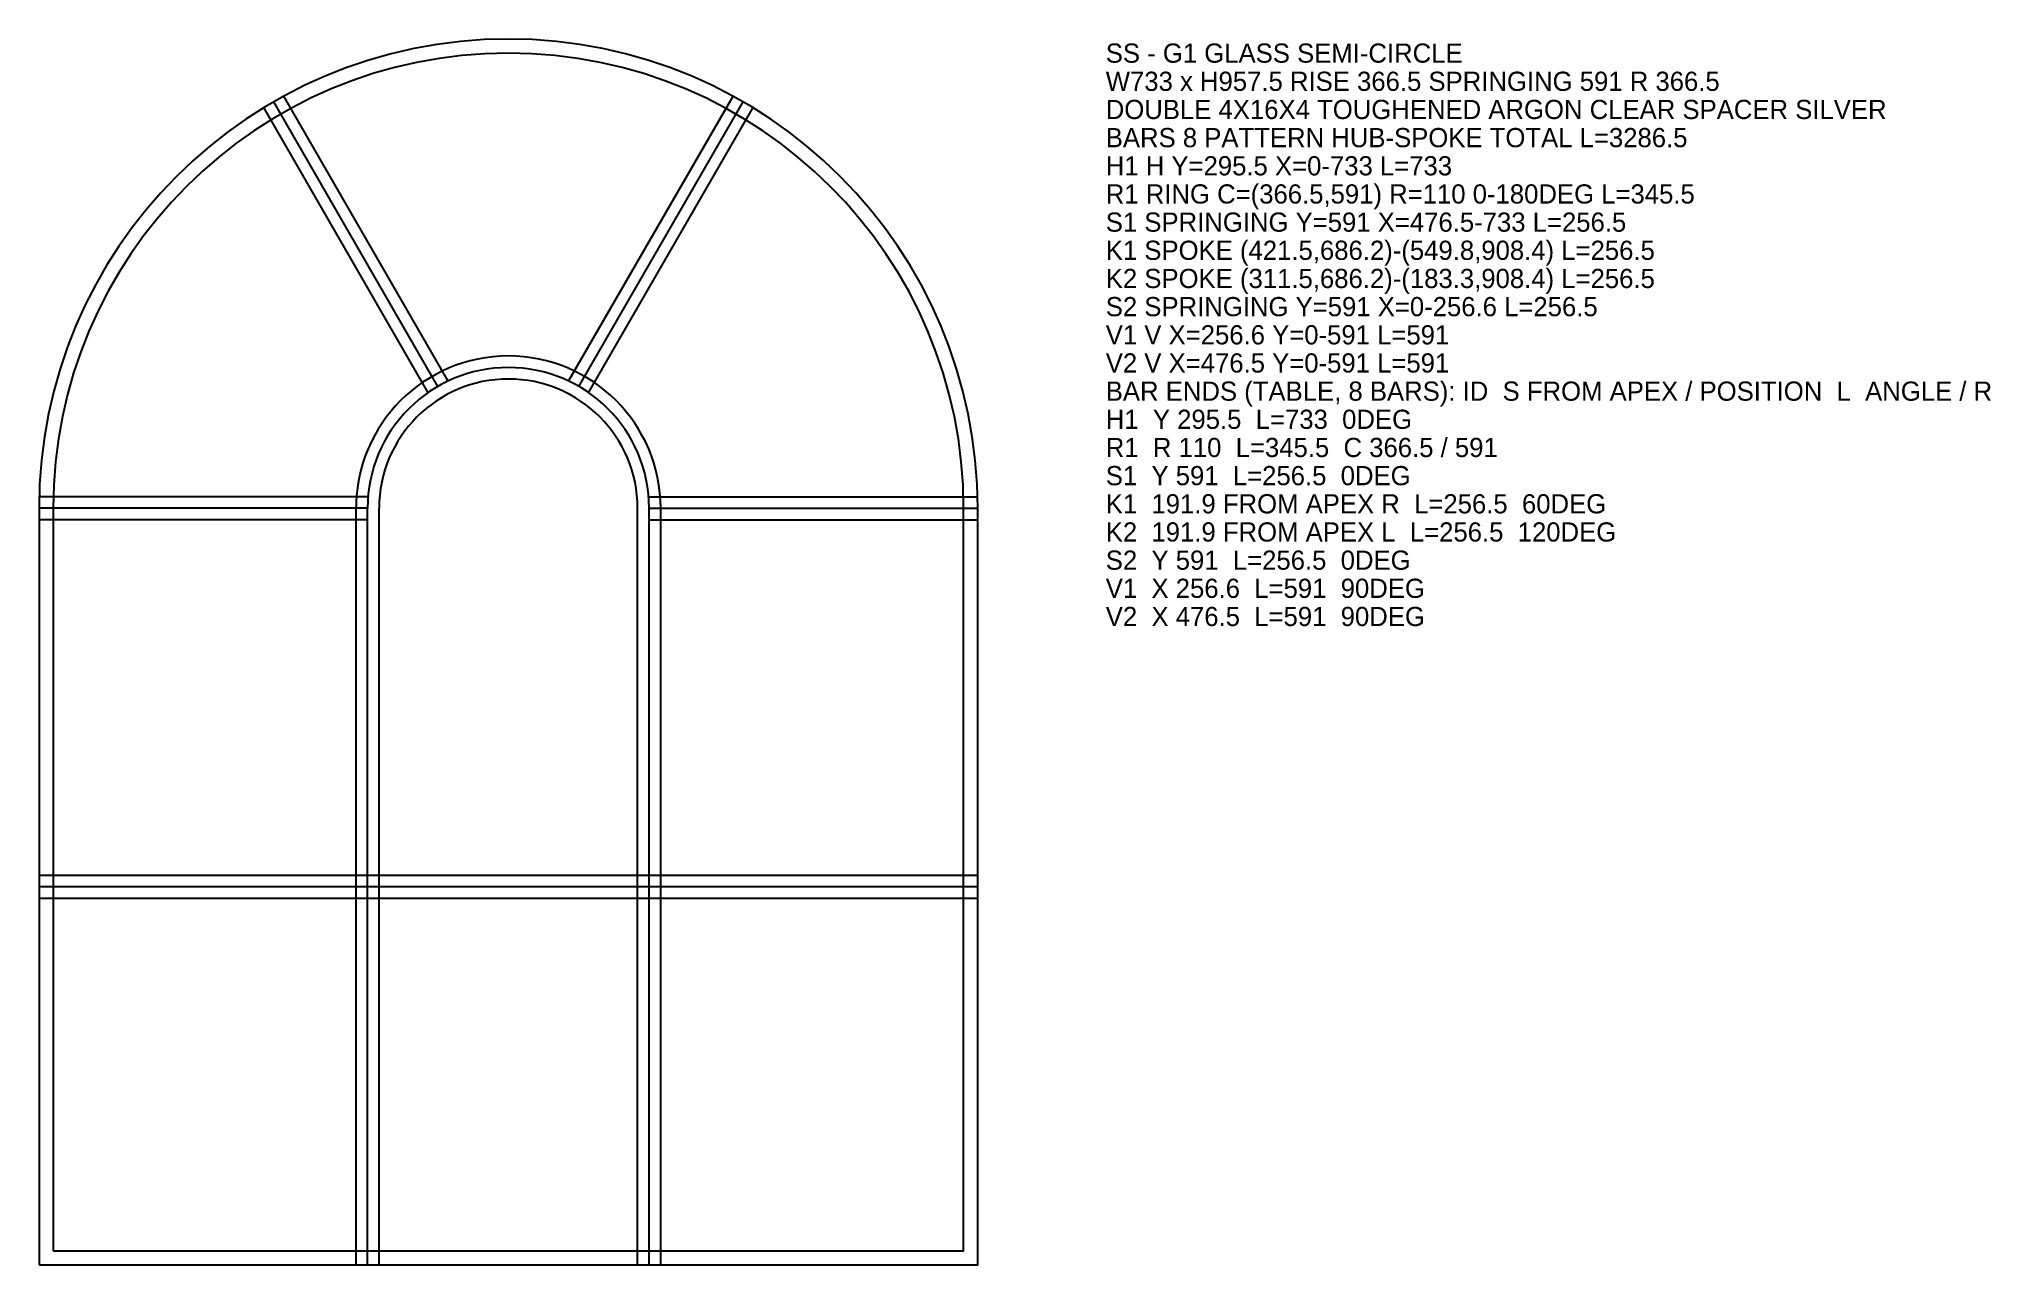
# Model space of a CAD drawing. Extents: x 0 to 1524, y 0 to 958.
import ezdxf

# ---------------------------------------------------------------- set-up
doc = ezdxf.new("R2010")
doc.units = 0
for name, color, linetype in [('GLASS_BAR_AXES', 4, 'CONTINUOUS'), ('GLASS_BARS', 3, 'CONTINUOUS'), ('GLASS_CONTOUR', 7, 'CONTINUOUS'), ('GLASS_EDGE', 8, 'CONTINUOUS'), ('GLASS_TEXT', 2, 'CONTINUOUS')]:
    doc.layers.add(name, color=color, linetype=linetype)

msp = doc.modelspace()

# ---------------------------------------------------------------- linework, layer by layer
at = {"layer": 'GLASS_BAR_AXES'}
for points in [[(311.525, 686.219493), (183.25, 908.39831)], [(421.475, 686.219493), (549.75, 908.39831)], [(256.55, 591), (0, 591)], [(256.55, 0), (256.55, 591)], [(476.45, 591), (733, 591)], [(476.45, 0), (476.45, 591)], [(0, 295.5), (733, 295.5)]]:
    msp.add_lwpolyline(points, dxfattribs=at)
msp.add_lwpolyline([(476.45, 591, 1), (256.55, 591)], format="xyb", dxfattribs=at)
at = {"layer": 'GLASS_BARS'}
for points in [[(303.730771, 681.719493), (175.455771, 903.89831)], [(319.319229, 690.719493), (191.044229, 912.89831)], [(413.680771, 690.719493), (541.955771, 912.89831)], [(429.269229, 681.719493), (557.544229, 903.89831)], [(256.55, 600), (0, 600)], [(476.45, 600), (733, 600)], [(256.55, 582), (0, 582)], [(247.55, 0), (247.55, 591)], [(265.55, 0), (265.55, 591)], [(467.45, 0), (467.45, 591)], [(476.45, 582), (733, 582)], [(485.45, 0), (485.45, 591)], [(0, 304.5), (733, 304.5)], [(0, 286.5), (733, 286.5)]]:
    msp.add_lwpolyline(points, dxfattribs=at)
for points in [[(485.45, 591, 1), (247.55, 591)], [(467.45, 591, 1), (265.55, 591)]]:
    msp.add_lwpolyline(points, format="xyb", dxfattribs=at)
at = {"layer": 'GLASS_CONTOUR'}
msp.add_lwpolyline([(0, 0), (733, 0), (733, 591, 1), (0, 591)], format="xyb", close=True, dxfattribs=at)
at = {"layer": 'GLASS_EDGE'}
msp.add_lwpolyline([(11, 11), (722, 11), (722, 591, 1), (11, 591)], format="xyb", close=True, dxfattribs=at)

# ---------------------------------------------------------------- texts
at = {"layer": 'GLASS_TEXT'}
for s, p in [('SS - G1 GLASS SEMI-CIRCLE', (833, 939)), ('W733 x H957.5 RISE 366.5 SPRINGING 591 R 366.5', (833, 917)), ('DOUBLE 4X16X4 TOUGHENED ARGON CLEAR SPACER SILVER', (833, 895)), ('BARS 8 PATTERN HUB-SPOKE TOTAL L=3286.5', (833, 873)), ('H1 H Y=295.5 X=0-733 L=733', (833, 851)), ('R1 RING C=(366.5,591) R=110 0-180DEG L=345.5', (833, 829)), ('S1 SPRINGING Y=591 X=476.5-733 L=256.5', (833, 807)), ('K1 SPOKE (421.5,686.2)-(549.8,908.4) L=256.5', (833, 785)), ('K2 SPOKE (311.5,686.2)-(183.3,908.4) L=256.5', (833, 763)), ('S2 SPRINGING Y=591 X=0-256.6 L=256.5', (833, 741)), ('V1 V X=256.6 Y=0-591 L=591', (833, 719)), ('V2 V X=476.5 Y=0-591 L=591', (833, 697)), ('BAR ENDS (TABLE, 8 BARS): ID  S FROM APEX / POSITION  L  ANGLE / R', (833, 675)), ('H1  Y 295.5  L=733  0DEG', (833, 653)), ('R1  R 110  L=345.5  C 366.5 / 591', (833, 631)), ('S1  Y 591  L=256.5  0DEG', (833, 609)), ('K1  191.9 FROM APEX R  L=256.5  60DEG', (833, 587)), ('K2  191.9 FROM APEX L  L=256.5  120DEG', (833, 565)), ('S2  Y 591  L=256.5  0DEG', (833, 543)), ('V1  X 256.6  L=591  90DEG', (833, 521)), ('V2  X 476.5  L=591  90DEG', (833, 499))]:
    msp.add_text(s, height=15, dxfattribs=at).set_placement(p)

doc.saveas('drawing.dxf')
